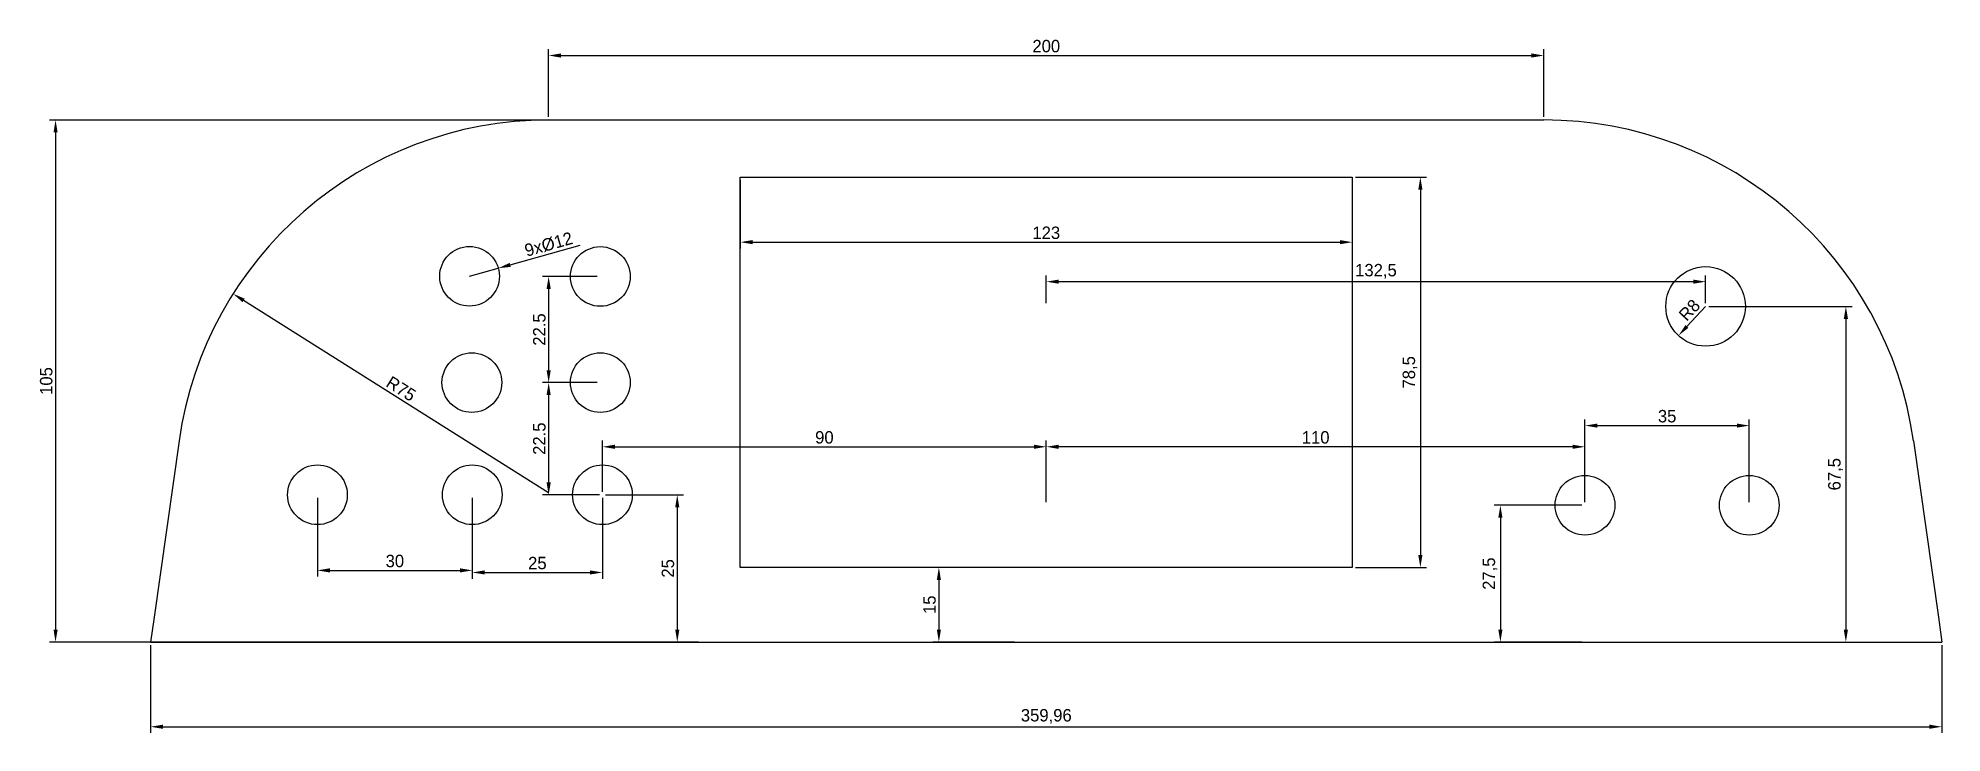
# Model space of a CAD drawing. Extents: x 392 to 774, y 346 to 486.
import ezdxf

# ---------------------------------------------------------------- set-up
doc = ezdxf.new("R2010")
doc.units = 0
doc.dimstyles.get("Standard").update_dxf_attribs({"dimtxt": 0.18, "dimasz": 0.18, "dimexe": 0.18, "dimexo": 0.0625, "dimgap": 0.09, "dimtad": 0, "dimtih": 1, "dimtoh": 1, "dimdec": 4, "dimzin": 0, "dimdsep": 46, "dimtxsty": 'Standard', "dimcen": 0.09, "dimadec": 0, "dimazin": 0, "dimtfac": 1, "dimtdec": 4, "dimtofl": 0, "dimtmove": 0, "dimatfit": 3, "dimfxl": 1, "dimtolj": 1, "dimtzin": 0, "dimarcsym": 0})

# ---------------------------------------------------------------- blocks, each defined once
blk = doc.blocks.new('*D1')
at = {"color": 0, "lineweight": -2, "transparency": 16777216}
for p, q in [((494.5, 470.3), (494.5, 483.89)), ((497, 482.64), (692, 482.64)), ((694.5, 470.3), (694.5, 483.89))]:
    blk.add_line(p, q, dxfattribs=at)
at = {"color": 0, "transparency": 16777216}
for points in [[(497, 483.06), (497, 482.22), (494.5, 482.64)], [(692, 483.06), (692, 482.22), (694.5, 482.64)]]:
    blk.add_solid(points, dxfattribs=at)
at = {"layer": 'Defpoints', "color": 0, "transparency": 16777216}
for p in [(694.5, 482.64), (494.5, 469.67), (694.5, 469.67)]:
    blk.add_point(p, dxfattribs=at)
at = {"color": 0, "transparency": 16777216, "insert": (594.5, 484.52), "char_height": 2.5, "attachment_point": 5}
blk.add_mtext('200', dxfattribs=at)
blk = doc.blocks.new('*D5')
at = {"color": 0, "lineweight": -2, "transparency": 16777216}
for p, q in [((533, 457.55), (533, 443.85)), ((656, 457.55), (656, 443.85)), ((535.5, 445.1), (653.5, 445.1))]:
    blk.add_line(p, q, dxfattribs=at)
at = {"color": 0, "transparency": 16777216}
for points in [[(535.5, 445.52), (535.5, 444.68), (533, 445.1)], [(653.5, 445.52), (653.5, 444.68), (656, 445.1)]]:
    blk.add_solid(points, dxfattribs=at)
at = {"layer": 'Defpoints', "color": 0, "transparency": 16777216}
for p in [(533, 458.17), (656, 458.17), (656, 445.1)]:
    blk.add_point(p, dxfattribs=at)
at = {"color": 0, "transparency": 16777216, "insert": (594.5, 446.97), "char_height": 2.5, "attachment_point": 5}
blk.add_mtext('123', dxfattribs=at)
blk = doc.blocks.new('*D6')
at = {"color": 0, "lineweight": -2, "transparency": 16777216}
for p, q in [((656.62, 458.17), (670.92, 458.17)), ((669.67, 455.67), (669.67, 382.17)), ((656.62, 379.67), (670.92, 379.67))]:
    blk.add_line(p, q, dxfattribs=at)
at = {"color": 0, "transparency": 16777216}
for points in [[(669.26, 455.67), (670.09, 455.67), (669.67, 458.17)], [(669.26, 382.17), (670.09, 382.17), (669.67, 379.67)]]:
    blk.add_solid(points, dxfattribs=at)
at = {"layer": 'Defpoints', "color": 0, "transparency": 16777216}
for p in [(656, 458.17), (656, 379.67), (669.67, 379.67)]:
    blk.add_point(p, dxfattribs=at)
at = {"color": 0, "transparency": 16777216, "insert": (667.59, 418.92), "char_height": 2.5, "attachment_point": 5, "rotation": 90}
blk.add_mtext('78,5', dxfattribs=at)
blk = doc.blocks.new('*D9')
at = {"color": 0, "lineweight": -2, "transparency": 16777216}
for p, q in [((594.5, 432.8), (594.5, 438.4)), ((724.5, 437.15), (597, 437.15)), ((727, 432.8), (727, 438.4))]:
    blk.add_line(p, q, dxfattribs=at)
at = {"color": 0, "transparency": 16777216}
for points in [[(597, 437.57), (597, 436.74), (594.5, 437.15)], [(724.5, 437.57), (724.5, 436.74), (727, 437.15)]]:
    blk.add_solid(points, dxfattribs=at)
at = {"layer": 'Defpoints', "color": 0, "transparency": 16777216}
for p in [(594.5, 437.15), (594.5, 432.17), (727, 432.17)]:
    blk.add_point(p, dxfattribs=at)
at = {"color": 0, "transparency": 16777216, "insert": (660.75, 439.24), "char_height": 2.5, "attachment_point": 5}
blk.add_mtext('132,5', dxfattribs=at)
blk = doc.blocks.new('*D10')
at = {"color": 0, "lineweight": -2, "transparency": 16777216}
blk.add_line((727, 432.17), (723.25, 428.15), dxfattribs=at)
at = {"color": 0, "transparency": 16777216}
blk.add_solid([(722.95, 428.43), (723.55, 427.87), (721.55, 426.32)], dxfattribs=at)
at = {"layer": 'Defpoints', "color": 0, "transparency": 16777216}
for p in [(727, 432.17), (721.55, 426.32)]:
    blk.add_point(p, dxfattribs=at)
at = {"color": 0, "transparency": 16777216, "insert": (723.75, 431.44), "char_height": 2.5, "attachment_point": 5, "rotation": 47.0168}
blk.add_mtext('R8', dxfattribs=at)
blk = doc.blocks.new('*D21')
at = {"color": 0, "lineweight": -2, "transparency": 16777216}
blk.add_line((494.5, 394.67), (433.2, 433.38), dxfattribs=at)
at = {"color": 0, "transparency": 16777216}
blk.add_solid([(433.42, 433.73), (432.98, 433.03), (431.08, 434.72)], dxfattribs=at)
at = {"layer": 'Defpoints', "color": 0, "transparency": 16777216}
for p in [(431.08, 434.72), (494.5, 394.67)]:
    blk.add_point(p, dxfattribs=at)
at = {"color": 0, "transparency": 16777216, "insert": (464.85, 415.61), "char_height": 2.5, "attachment_point": 5, "rotation": 327.7295}
blk.add_mtext('R75', dxfattribs=at)
blk = doc.blocks.new('*D23')
at = {"color": 0, "lineweight": -2, "transparency": 16777216}
for p, q in [((588.11, 379.67), (571.67, 379.67)), ((572.92, 377.17), (572.92, 367.17)), ((588.11, 364.67), (571.67, 364.67))]:
    blk.add_line(p, q, dxfattribs=at)
at = {"color": 0, "transparency": 16777216}
for points in [[(572.5, 377.17), (573.33, 377.17), (572.92, 379.67)], [(572.5, 367.17), (573.33, 367.17), (572.92, 364.67)]]:
    blk.add_solid(points, dxfattribs=at)
at = {"layer": 'Defpoints', "color": 0, "transparency": 16777216}
for p in [(588.74, 379.67), (572.92, 364.67), (588.74, 364.67)]:
    blk.add_point(p, dxfattribs=at)
at = {"color": 0, "transparency": 16777216, "insert": (571.04, 372.17), "char_height": 2.5, "attachment_point": 5, "rotation": 90}
blk.add_mtext('15', dxfattribs=at)
blk = doc.blocks.new('*D24')
at = {"color": 0, "lineweight": -2, "transparency": 16777216}
for p, q in [((524.59, 469.67), (394.16, 469.67)), ((395.41, 467.17), (395.41, 367.17)), ((524.59, 364.67), (394.16, 364.67))]:
    blk.add_line(p, q, dxfattribs=at)
at = {"color": 0, "transparency": 16777216}
for points in [[(395, 467.17), (395.83, 467.17), (395.41, 469.67)], [(395, 367.17), (395.83, 367.17), (395.41, 364.67)]]:
    blk.add_solid(points, dxfattribs=at)
at = {"layer": 'Defpoints', "color": 0, "transparency": 16777216}
for p in [(525.21, 469.67), (395.41, 364.67), (525.21, 364.67)]:
    blk.add_point(p, dxfattribs=at)
at = {"color": 0, "transparency": 16777216, "insert": (393.54, 417.17), "char_height": 2.5, "attachment_point": 5, "rotation": 90}
blk.add_mtext('105', dxfattribs=at)
blk = doc.blocks.new('*D25')
at = {"color": 0, "lineweight": -2, "transparency": 16777216}
for p, q in [((727.63, 432.17), (756.43, 432.17)), ((755.18, 429.67), (755.18, 367.17)), ((727.63, 364.67), (756.43, 364.67))]:
    blk.add_line(p, q, dxfattribs=at)
at = {"color": 0, "transparency": 16777216}
for points in [[(754.76, 429.67), (755.6, 429.67), (755.18, 432.17)], [(754.76, 367.17), (755.6, 367.17), (755.18, 364.67)]]:
    blk.add_solid(points, dxfattribs=at)
at = {"layer": 'Defpoints', "color": 0, "transparency": 16777216}
for p in [(727, 432.17), (727, 364.67), (755.18, 364.67)]:
    blk.add_point(p, dxfattribs=at)
at = {"color": 0, "transparency": 16777216, "insert": (753.1, 398.42), "char_height": 2.5, "attachment_point": 5, "rotation": 90}
blk.add_mtext('67,5', dxfattribs=at)
blk = doc.blocks.new('*D26')
at = {"color": 0, "lineweight": -2, "transparency": 16777216}
for p, q in [((505.94, 394.28), (521.59, 394.28)), ((520.34, 391.78), (520.34, 367.17)), ((505.94, 364.67), (521.59, 364.67))]:
    blk.add_line(p, q, dxfattribs=at)
at = {"color": 0, "transparency": 16777216}
for points in [[(519.93, 391.78), (520.76, 391.78), (520.34, 394.28)], [(519.93, 367.17), (520.76, 367.17), (520.34, 364.67)]]:
    blk.add_solid(points, dxfattribs=at)
at = {"layer": 'Defpoints', "color": 0, "transparency": 16777216}
for p in [(505.31, 394.28), (505.31, 364.67), (520.34, 364.67)]:
    blk.add_point(p, dxfattribs=at)
at = {"color": 0, "transparency": 16777216, "insert": (518.47, 379.48), "char_height": 2.5, "attachment_point": 5, "rotation": 90}
blk.add_mtext('25', dxfattribs=at)
blk = doc.blocks.new('*D27')
at = {"color": 0, "lineweight": -2, "transparency": 16777216}
for p, q in [((505.31, 394.91), (505.31, 405.19)), ((507.81, 403.94), (592, 403.94)), ((594.5, 394.91), (594.5, 405.19))]:
    blk.add_line(p, q, dxfattribs=at)
at = {"color": 0, "transparency": 16777216}
for points in [[(507.81, 404.36), (507.81, 403.52), (505.31, 403.94)], [(592, 404.36), (592, 403.52), (594.5, 403.94)]]:
    blk.add_solid(points, dxfattribs=at)
at = {"layer": 'Defpoints', "color": 0, "transparency": 16777216}
for p in [(594.5, 403.94), (505.31, 394.28), (594.5, 394.28)]:
    blk.add_point(p, dxfattribs=at)
at = {"color": 0, "transparency": 16777216, "insert": (549.91, 405.82), "char_height": 2.5, "attachment_point": 5}
blk.add_mtext('90', dxfattribs=at)
blk = doc.blocks.new('*D28')
at = {"color": 0, "lineweight": -2, "transparency": 16777216}
for p, q in [((479.15, 393.66), (479.15, 377.41)), ((505.31, 393.66), (505.31, 377.41)), ((481.65, 378.66), (502.81, 378.66))]:
    blk.add_line(p, q, dxfattribs=at)
at = {"color": 0, "transparency": 16777216}
for points in [[(481.65, 379.08), (481.65, 378.25), (479.15, 378.66)], [(502.81, 379.08), (502.81, 378.25), (505.31, 378.66)]]:
    blk.add_solid(points, dxfattribs=at)
at = {"layer": 'Defpoints', "color": 0, "transparency": 16777216}
for p in [(479.15, 394.28), (505.31, 394.28), (505.31, 378.66)]:
    blk.add_point(p, dxfattribs=at)
at = {"color": 0, "transparency": 16777216, "insert": (492.23, 380.54), "char_height": 2.5, "attachment_point": 5}
blk.add_mtext('25', dxfattribs=at)
blk = doc.blocks.new('*D29')
at = {"color": 0, "lineweight": -2, "transparency": 16777216}
for p, q in [((448.04, 393.66), (448.04, 377.83)), ((479.15, 393.66), (479.15, 377.83)), ((450.54, 379.08), (476.65, 379.08))]:
    blk.add_line(p, q, dxfattribs=at)
at = {"color": 0, "transparency": 16777216}
for points in [[(450.54, 379.5), (450.54, 378.66), (448.04, 379.08)], [(476.65, 379.5), (476.65, 378.66), (479.15, 379.08)]]:
    blk.add_solid(points, dxfattribs=at)
at = {"layer": 'Defpoints', "color": 0, "transparency": 16777216}
for p in [(448.04, 394.28), (479.15, 394.28), (479.15, 379.08)]:
    blk.add_point(p, dxfattribs=at)
at = {"color": 0, "transparency": 16777216, "insert": (463.59, 380.96), "char_height": 2.5, "attachment_point": 5}
blk.add_mtext('30', dxfattribs=at)
blk = doc.blocks.new('*D30')
at = {"color": 0, "lineweight": -2, "transparency": 16777216}
for p, q in [((504.26, 416.85), (493.25, 416.85)), ((494.5, 414.35), (494.5, 396.78)), ((504.69, 394.28), (493.25, 394.28))]:
    blk.add_line(p, q, dxfattribs=at)
at = {"color": 0, "transparency": 16777216}
for points in [[(494.08, 414.35), (494.92, 414.35), (494.5, 416.85)], [(494.08, 396.78), (494.92, 396.78), (494.5, 394.28)]]:
    blk.add_solid(points, dxfattribs=at)
at = {"layer": 'Defpoints', "color": 0, "transparency": 16777216}
for p in [(504.88, 416.85), (494.5, 394.28), (505.31, 394.28)]:
    blk.add_point(p, dxfattribs=at)
at = {"color": 0, "transparency": 16777216, "insert": (492.63, 405.57), "char_height": 2.5, "attachment_point": 5, "rotation": 90}
blk.add_mtext('22.5', dxfattribs=at)
blk = doc.blocks.new('*D31')
at = {"color": 0, "lineweight": -2, "transparency": 16777216}
for p, q in [((504.26, 438.19), (493.25, 438.19)), ((494.5, 435.69), (494.5, 419.35)), ((504.26, 416.85), (493.25, 416.85))]:
    blk.add_line(p, q, dxfattribs=at)
at = {"color": 0, "transparency": 16777216}
for points in [[(494.08, 435.69), (494.92, 435.69), (494.5, 438.19)], [(494.08, 419.35), (494.92, 419.35), (494.5, 416.85)]]:
    blk.add_solid(points, dxfattribs=at)
at = {"layer": 'Defpoints', "color": 0, "transparency": 16777216}
for p in [(504.88, 438.19), (494.5, 416.85), (504.88, 416.85)]:
    blk.add_point(p, dxfattribs=at)
at = {"color": 0, "transparency": 16777216, "insert": (492.63, 427.52), "char_height": 2.5, "attachment_point": 5, "rotation": 90}
blk.add_mtext('22.5', dxfattribs=at)
blk = doc.blocks.new('*D32')
at = {"color": 0, "lineweight": -2, "transparency": 16777216}
for p, q in [((702.13, 392.17), (684.5, 392.17)), ((685.75, 389.67), (685.75, 367.17)), ((702.13, 364.67), (684.5, 364.67))]:
    blk.add_line(p, q, dxfattribs=at)
at = {"color": 0, "transparency": 16777216}
for points in [[(685.34, 389.67), (686.17, 389.67), (685.75, 392.17)], [(685.34, 367.17), (686.17, 367.17), (685.75, 364.67)]]:
    blk.add_solid(points, dxfattribs=at)
at = {"layer": 'Defpoints', "color": 0, "transparency": 16777216}
for p in [(702.75, 392.17), (685.75, 364.67), (702.75, 364.67)]:
    blk.add_point(p, dxfattribs=at)
at = {"color": 0, "transparency": 16777216, "insert": (683.67, 378.42), "char_height": 2.5, "attachment_point": 5, "rotation": 90}
blk.add_mtext('27,5', dxfattribs=at)
blk = doc.blocks.new('*D33')
at = {"color": 0, "lineweight": -2, "transparency": 16777216}
for p, q in [((702.75, 392.8), (702.75, 409.45)), ((735.77, 392.8), (735.77, 409.45)), ((705.25, 408.2), (733.27, 408.2))]:
    blk.add_line(p, q, dxfattribs=at)
at = {"color": 0, "transparency": 16777216}
for points in [[(705.25, 408.62), (705.25, 407.79), (702.75, 408.2)], [(733.27, 408.62), (733.27, 407.79), (735.77, 408.2)]]:
    blk.add_solid(points, dxfattribs=at)
at = {"layer": 'Defpoints', "color": 0, "transparency": 16777216}
for p in [(735.77, 408.2), (702.75, 392.17), (735.77, 392.17)]:
    blk.add_point(p, dxfattribs=at)
at = {"color": 0, "transparency": 16777216, "insert": (719.26, 410.08), "char_height": 2.5, "attachment_point": 5}
blk.add_mtext('35', dxfattribs=at)
blk = doc.blocks.new('*D34')
at = {"color": 0, "lineweight": -2, "transparency": 16777216}
for p, q in [((594.5, 392.8), (594.5, 405.19)), ((700.25, 403.94), (597, 403.94)), ((702.75, 392.8), (702.75, 405.19))]:
    blk.add_line(p, q, dxfattribs=at)
at = {"color": 0, "transparency": 16777216}
for points in [[(597, 404.36), (597, 403.52), (594.5, 403.94)], [(700.25, 404.36), (700.25, 403.52), (702.75, 403.94)]]:
    blk.add_solid(points, dxfattribs=at)
at = {"layer": 'Defpoints', "color": 0, "transparency": 16777216}
for p in [(594.5, 403.94), (594.5, 392.17), (702.75, 392.17)]:
    blk.add_point(p, dxfattribs=at)
at = {"color": 0, "transparency": 16777216, "insert": (648.63, 405.82), "char_height": 2.5, "attachment_point": 5}
blk.add_mtext('110', dxfattribs=at)
blk = doc.blocks.new('*D36')
at = {"color": 0, "lineweight": -2, "transparency": 16777216}
for p, q in [((486.78, 440.53), (500.82, 444.49)), ((478.6, 438.23), (484.38, 439.86))]:
    blk.add_line(p, q, dxfattribs=at)
at = {"color": 0, "transparency": 16777216}
blk.add_solid([(486.67, 440.94), (486.9, 440.13), (484.38, 439.86)], dxfattribs=at)
at = {"layer": 'Defpoints', "color": 0, "transparency": 16777216}
for p in [(478.6, 438.23), (484.38, 439.86)]:
    blk.add_point(p, dxfattribs=at)
at = {"color": 0, "transparency": 16777216, "insert": (494.5, 444.65), "char_height": 2.5, "attachment_point": 5, "rotation": 15.7158}
blk.add_mtext('9x%%C12', dxfattribs=at)
blk = doc.blocks.new('*D39')
at = {"color": 0, "lineweight": -2, "transparency": 16777216}
for p, q in [((414.52, 364.05), (414.52, 346.38)), ((774.48, 364.05), (774.48, 346.38)), ((417.02, 347.63), (771.98, 347.63))]:
    blk.add_line(p, q, dxfattribs=at)
at = {"color": 0, "transparency": 16777216}
for points in [[(417.02, 348.05), (417.02, 347.21), (414.52, 347.63)], [(771.98, 348.05), (771.98, 347.21), (774.48, 347.63)]]:
    blk.add_solid(points, dxfattribs=at)
at = {"layer": 'Defpoints', "color": 0, "transparency": 16777216}
for p in [(414.52, 364.67), (774.48, 364.67), (774.48, 347.63)]:
    blk.add_point(p, dxfattribs=at)
at = {"color": 0, "transparency": 16777216, "insert": (594.5, 349.71), "char_height": 2.5, "attachment_point": 5}
blk.add_mtext('359,96', dxfattribs=at)

msp = doc.modelspace()

# ---------------------------------------------------------------- linework, layer by layer
for p, q in [((494.5, 469.673), (694.5, 469.673)), ((533, 379.673), (533, 458.173)), ((533, 458.173), (656, 458.173)), ((656, 458.173), (656, 379.673)), ((420.237, 405.162), (415.224, 369.673)), ((768.763, 405.162), (773.776, 369.673)), ((594.5, 379.673), (533, 379.673)), ((656, 379.673), (594.5, 379.673)), ((415.224, 369.673), (414.518, 364.673)), ((773.776, 369.673), (774.482, 364.673)), ((414.518, 364.673), (774.482, 364.673))]:
    msp.add_line(p, q)
for centre, radius in [((478.601, 438.233), 6), ((504.881, 438.194), 6), ((727, 432.173), 8), ((479.065, 416.853), 6), ((504.881, 416.853), 6), ((448.038, 394.284), 6), ((479.148, 394.284), 6), ((505.311, 394.284), 6), ((702.751, 392.173), 6), ((735.772, 392.173), 6)]:
    msp.add_circle(centre, radius)
for centre, start, end in [((494.5, 394.673), 90, 171.96003), ((694.5, 394.673), 8.03997, 90)]:
    msp.add_arc(centre, 75, start, end)

# ---------------------------------------------------------------- dimensions: what is measured, and where the dimension line sits
for base, p1, p2, picture, middle in [((694.5, 482.64), (494.5, 469.673), (694.5, 469.673), '*D1', (594.5, 484.515)), ((656, 445.1), (533, 458.173), (656, 458.173), '*D5', (594.5, 446.975)), ((594.5, 437.152), (727, 432.173), (594.5, 432.173), '*D9', (660.75, 439.236)), ((774.482, 347.631), (414.518, 364.673), (774.482, 364.673), '*D39', (594.5, 349.714))]:
    dim = msp.add_linear_dim(base=base, p1=p1, p2=p2, dimstyle='Standard', override={"dimtxt": 2.5, "dimasz": 2.5, "dimexe": 1.25, "dimexo": 0.625, "dimgap": 0.625, "dimtad": 1, "dimtih": 0, "dimtoh": 0, "dimdec": 2, "dimzin": 8, "dimdsep": 44, "dimcen": 2.5, "dimtdec": 2, "dimtofl": 1, "dimatfit": 0, "dimtolj": 0, "dimtzin": 8})
    dim.commit()
    dim.dimension.update_dxf_attribs({"geometry": picture, "text_midpoint": middle})
for base, p1, p2, picture, middle in [((395.412, 364.673), (525.215, 469.673), (525.215, 364.673), '*D24', (393.537, 417.173)), ((669.674, 379.673), (656, 458.173), (656, 379.673), '*D6', (667.59, 418.923)), ((755.181, 364.673), (727, 432.173), (727, 364.673), '*D25', (753.097, 398.423)), ((685.755, 364.673), (702.751, 392.173), (702.751, 364.673), '*D32', (683.672, 378.423)), ((572.916, 364.673), (588.74, 379.673), (588.74, 364.673), '*D23', (571.041, 372.173))]:
    dim = msp.add_linear_dim(base=base, p1=p1, p2=p2, angle=90, dimstyle='Standard', override={"dimtxt": 2.5, "dimasz": 2.5, "dimexe": 1.25, "dimexo": 0.625, "dimgap": 0.625, "dimtad": 1, "dimtih": 0, "dimtoh": 0, "dimdec": 2, "dimzin": 8, "dimdsep": 44, "dimcen": 2.5, "dimtdec": 2, "dimtofl": 1, "dimatfit": 0, "dimtolj": 0, "dimtzin": 8})
    dim.commit()
    dim.dimension.update_dxf_attribs({"geometry": picture, "text_midpoint": middle})
dim = msp.add_radius_dim(center=(478.601, 438.233), mpoint=(484.377, 439.858), text='9x%%C12', dimstyle='Standard', override={"dimtxt": 2.5, "dimasz": 2.5, "dimexe": 1.25, "dimexo": 0.625, "dimgap": 0.625, "dimtad": 1, "dimtih": 0, "dimtoh": 0, "dimdec": 2, "dimzin": 8, "dimdsep": 44, "dimcen": 2.5, "dimtdec": 2, "dimtofl": 1, "dimatfit": 0, "dimtolj": 0, "dimtzin": 8})
dim.commit()
dim.dimension.update_dxf_attribs({"geometry": '*D36', "text_midpoint": (494.498, 444.653)})
for base, p1, p2, text, picture, middle in [((494.5, 416.853), (504.881, 438.194), (504.881, 416.853), '22.5', '*D31', (492.625, 427.524)), ((494.5, 394.284), (504.881, 416.853), (505.311, 394.284), '22.5', '*D30', (492.625, 405.568)), ((520.343, 364.673), (505.311, 394.284), (505.311, 364.673), '25', '*D26', (518.468, 379.478))]:
    dim = msp.add_linear_dim(base=base, p1=p1, p2=p2, angle=90, text=text, dimstyle='Standard', override={"dimtxt": 2.5, "dimasz": 2.5, "dimexe": 1.25, "dimexo": 0.625, "dimgap": 0.625, "dimtad": 1, "dimtih": 0, "dimtoh": 0, "dimdec": 2, "dimzin": 8, "dimdsep": 44, "dimcen": 2.5, "dimtdec": 2, "dimtofl": 1, "dimatfit": 0, "dimtolj": 0, "dimtzin": 8})
    dim.commit()
    dim.dimension.update_dxf_attribs({"geometry": picture, "text_midpoint": middle})
for center, mpoint, picture, middle in [((494.5, 394.673), (431.085, 434.716), '*D21', (464.85, 415.613)), ((727, 432.173), (721.546, 426.32), '*D10', (723.753, 431.439))]:
    dim = msp.add_radius_dim(center=center, mpoint=mpoint, dimstyle='Standard', override={"dimtxt": 2.5, "dimasz": 2.5, "dimexe": 1.25, "dimexo": 0.625, "dimgap": 0.625, "dimtad": 1, "dimtih": 0, "dimtoh": 0, "dimdec": 2, "dimzin": 8, "dimdsep": 44, "dimcen": 2.5, "dimtdec": 2, "dimtofl": 1, "dimatfit": 0, "dimtolj": 0, "dimtzin": 8})
    dim.commit()
    dim.dimension.update_dxf_attribs({"geometry": picture, "text_midpoint": middle})
for base, p1, p2, text, picture, middle in [((735.772, 408.203), (702.751, 392.173), (735.772, 392.173), '35', '*D33', (719.262, 410.078)), ((594.5, 403.941), (505.311, 394.284), (594.5, 394.284), '90', '*D27', (549.906, 405.816)), ((594.5, 403.941), (702.751, 392.173), (594.5, 392.173), '110', '*D34', (648.626, 405.816)), ((479.148, 379.08), (448.038, 394.284), (479.148, 394.284), '30', '*D29', (463.593, 380.955)), ((505.311, 378.664), (479.148, 394.284), (505.311, 394.284), '25', '*D28', (492.229, 380.539))]:
    dim = msp.add_linear_dim(base=base, p1=p1, p2=p2, text=text, dimstyle='Standard', override={"dimtxt": 2.5, "dimasz": 2.5, "dimexe": 1.25, "dimexo": 0.625, "dimgap": 0.625, "dimtad": 1, "dimtih": 0, "dimtoh": 0, "dimdec": 2, "dimzin": 8, "dimdsep": 44, "dimcen": 2.5, "dimtdec": 2, "dimtofl": 1, "dimatfit": 0, "dimtolj": 0, "dimtzin": 8})
    dim.commit()
    dim.dimension.update_dxf_attribs({"geometry": picture, "text_midpoint": middle})

doc.saveas('drawing.dxf')
